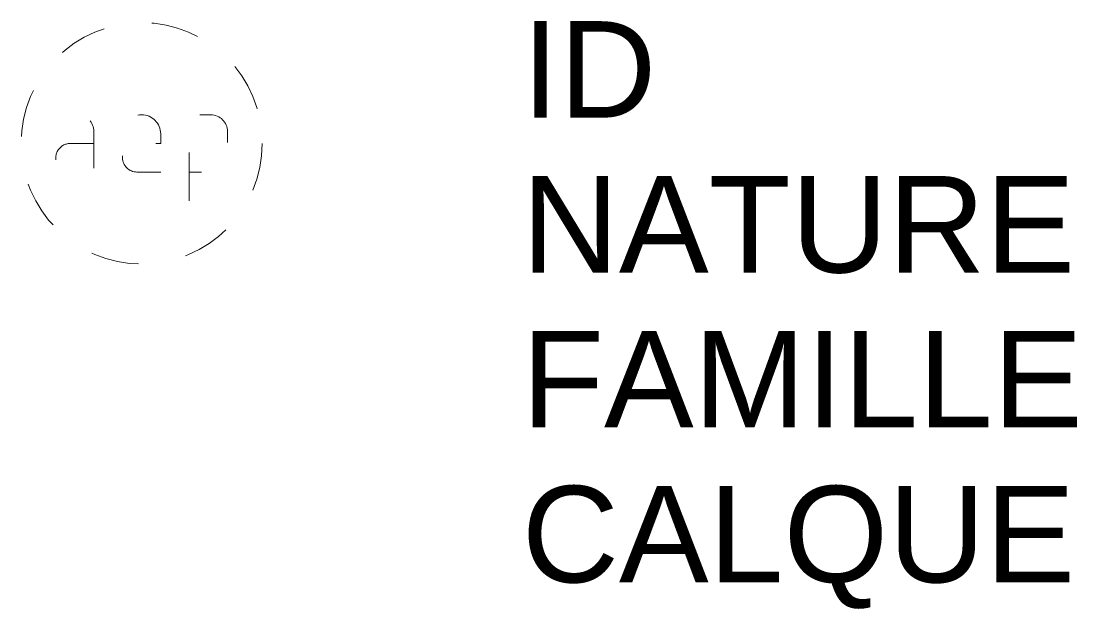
# Model space of a CAD drawing. Header units: metres. Extents: x -0.25 to 1.94, y -0.97 to 0.25.
import ezdxf

# ---------------------------------------------------------------- set-up
doc = ezdxf.new("R2010")
doc.units = ezdxf.units.M
doc.linetypes.add('Socle_Continu', pattern=[2.5, 2.5, 0])
doc.linetypes.add('Socle_Discontinu', pattern=[0.075, 0.05, -0.025])
doc.layers.add('EAUPO_SCT', color=140, linetype='Socle_Continu', lineweight=13)
doc.styles.get("Standard").update_dxf_attribs({"font": 'arial.ttf'})

msp = doc.modelspace()

# ---------------------------------------------------------------- linework, layer by layer
at = {"layer": 'EAUPO_SCT', "linetype": 'Socle_Discontinu', "flags": 128}
for points in [[(-0.0992, -0.0002), (-0.1486, -0.0002, 1.002527), (-0.1486, -0.0594), (-0.0992, -0.0594), (-0.0992, 0.0246, 0.408207), (-0.1338, 0.0594), (-0.1684, 0.0597)], [(0.0394, -0.0594), (-0.01, -0.0594, -0.408864), (-0.0398, -0.0298), (-0.0398, 0.0198, -0.99952), (0.0394, 0.0198), (0.0394, 0), (-0.0398, 0)], [(0.0988, -0.1188), (0.0988, 0.0594), (0.1432, 0.0594, -0.410969), (0.1781, 0.0246), (0.1781, -0.0248, -0.406349), (0.1432, -0.0594), (0.0988, -0.0594)]]:
    msp.add_lwpolyline(points, format="xyb", dxfattribs=at)
at = {"layer": 'EAUPO_SCT', "linetype": 'Socle_Discontinu'}
msp.add_circle((0, 0.0002), 0.2503, dxfattribs=at)

# ---------------------------------------------------------------- texts
at = {"layer": 'EAUPO_SCT', "linetype": 'Socle_Discontinu', "flags": 9}
for tag, p, s in [('ID', (0.789, 0.0536), 'AP_0045'), ('NATURE', (0.789, -0.2677), 'Citerneau circulaire'), ('FAMILLE', (0.789, -0.589), 'Eau potable'), ('CALQUE', (0.789, -0.9102), 'EAUPO_SCT')]:
    msp.add_attdef(tag, p, s, height=0.2, dxfattribs=at)

doc.saveas('drawing.dxf')
